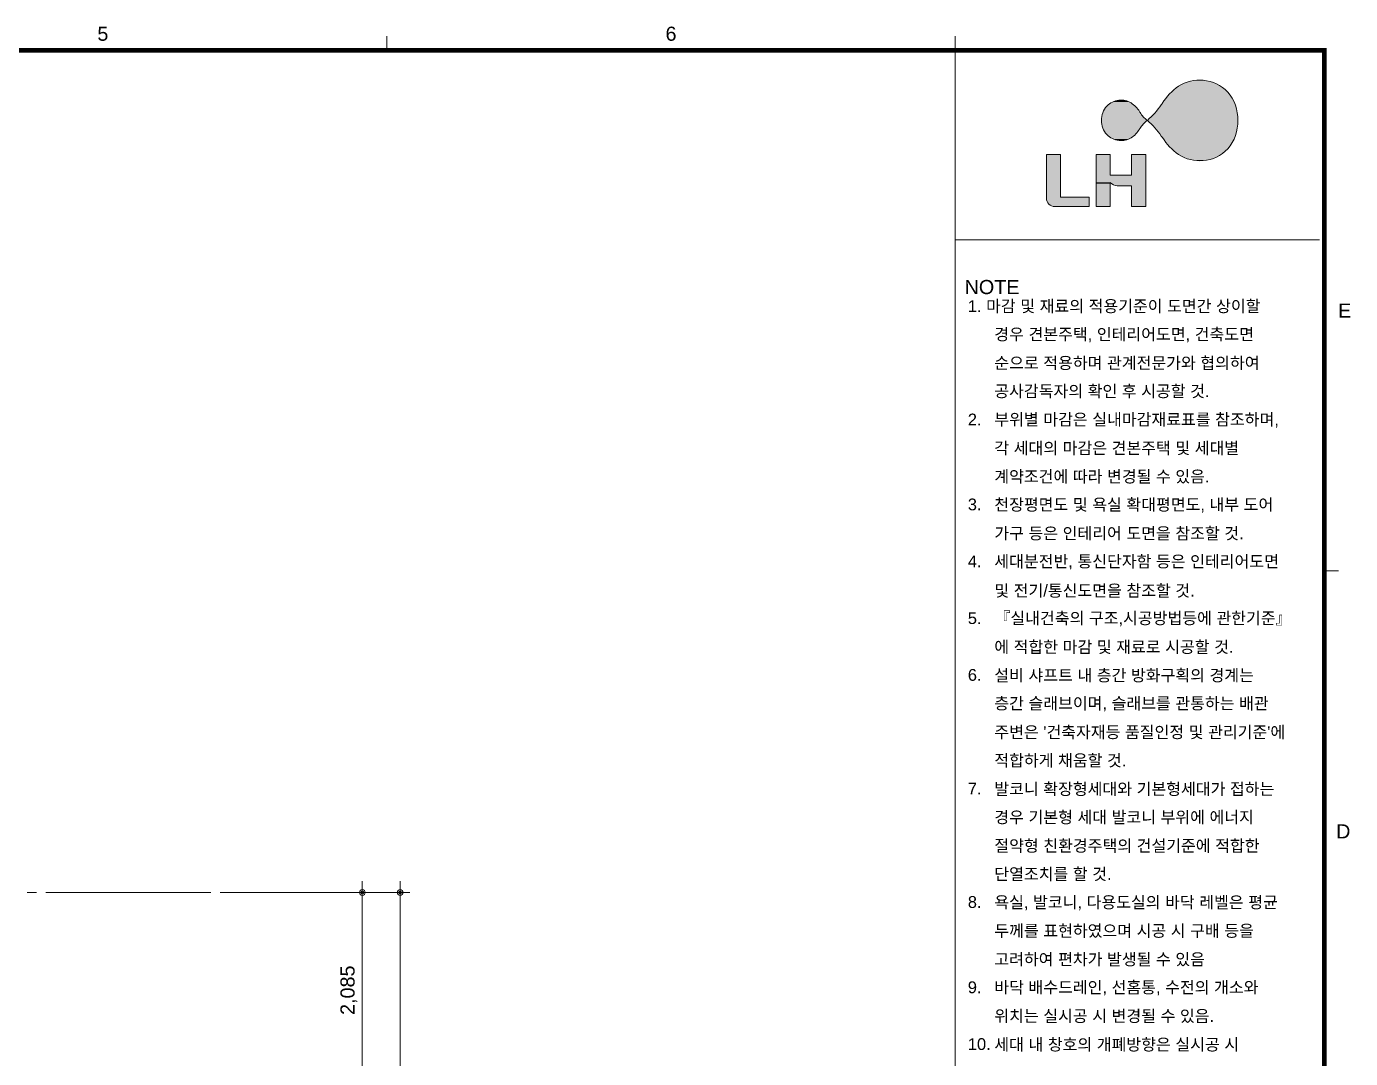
# Model space of a CAD drawing. Header units: millimetres. Extents: x 906 to 41302, y 848 to 28850.
# Drawn here: x 27318 to 41300, y 17947 to 28850 of the extents above; entities that cross this region are included whole.
import ezdxf

# ---------------------------------------------------------------- set-up
doc = ezdxf.new("R2010")
doc.units = ezdxf.units.MM
for name, color, linetype in [('PDF_0', 7, 'Continuous'), ('PDF_A-ST-AXIS-CEN', 7, 'Continuous'), ('PDF_A-ST-AXIS-DIM', 7, 'Continuous'), ('PDF_X-FORM(동탄)$G-BORD-FORM', 7, 'Continuous'), ('PDF_X-단위세대$및$주동평면도$A-ST-AXIS-CEN', 7, 'Continuous'), ('PDF_문자', 7, 'Continuous')]:
    doc.layers.add(name, color=color, linetype=linetype)
doc.styles.add('PDF Arial', font='arial.ttf')

msp = doc.modelspace()

# ---------------------------------------------------------------- linework, layer by layer
at = {"layer": 'PDF_0', "lineweight": 13}
for points in [[(30864, 19581), (30864, 19822)], [(31264, 19581), (31264, 19822)]]:
    msp.add_lwpolyline(points, dxfattribs=at)
for centre, radius in [((30865, 19701), 30.2), ((30865, 19701), 15.3), ((31265, 19701), 30.2), ((31265, 19701), 15.3)]:
    msp.add_circle(centre, radius, dxfattribs=at)
at = {"layer": 'PDF_A-ST-AXIS-CEN', "lineweight": 5}
msp.add_lwpolyline([(27764, 19701), (29264, 19701)], dxfattribs=at)
at = {"layer": 'PDF_A-ST-AXIS-DIM', "lineweight": 13}
for points in [[(30965, 19701), (29365, 19701), (31365, 19701)], [(30864, 17676), (30864, 19642)], [(31264, 19642), (31264, 10557)]]:
    msp.add_lwpolyline(points, dxfattribs=at)
at = {"layer": 'PDF_X-FORM(동탄)$G-BORD-FORM', "lineweight": 13}
for points in [[(31125, 28598), (31125, 28749)], [(37124, 28749), (37124, 949)], [(40974, 26598), (37124, 26598)], [(41024, 23098), (41174, 23098)]]:
    msp.add_lwpolyline(points, dxfattribs=at)
at = {"layer": 'PDF_X-FORM(동탄)$G-BORD-FORM', "lineweight": 0, "const_width": 49.7}
msp.add_lwpolyline([(1124, 1099), (41025, 1099), (41025, 28599), (1124, 28599)], close=True, dxfattribs=at)
at = {"layer": 'PDF_X-FORM(동탄)$G-BORD-FORM', "lineweight": 13}
for points in [[(39302, 28024, 0.00614), (39313, 28038, -0.103863), (39485, 28219, -0.164713), (39744, 28282, -0.188538), (40004, 28158, -0.195197), (40109, 27858, -0.195197), (40004, 27557, -0.188538), (39744, 27434, -0.164713), (39485, 27497, -0.103863), (39314, 27678, 0.00614), (39302, 27692, 0.067308), (39155, 27858, 0.067308)], [(39152, 27858, 0.071939), (39078, 27775, 0.064481), (39071, 27766, -0.11716), (38984, 27674, -0.173707), (38856, 27646, -0.175535), (38726, 27708, -0.204267), (38672, 27858, -0.204267), (38727, 28009, -0.175535), (38855, 28071, -0.173707), (38983, 28042, -0.11716), (39072, 27951, 0.064481), (39078, 27941, 0.071939)], [(38179, 26947), (38539, 26947), (38539, 27047), (38239, 27047), (38239, 27498), (38089, 27498), (38089, 27037, 0.414208)], [(38836, 27167), (38989, 27167), (38989, 26947), (39139, 26947), (39139, 27498), (38989, 27498), (38989, 27278), (38764, 27278), (38764, 27498), (38614, 27498), (38614, 26947), (38764, 26947), (38764, 27202, 0.232377)]]:
    msp.add_lwpolyline(points, format="xyb", close=True, dxfattribs=at)
at = {"layer": 'PDF_X-FORM(동탄)$G-BORD-FORM', "transparency": 33554559}
for points in [[(39531, 28245), (39896, 28238), (39518, 28238)], [(39553, 28254), (39885, 28245), (39531, 28245)], [(39885, 28245), (39531, 28245), (39896, 28238)], [(39566, 28259), (39861, 28254), (39553, 28254)], [(39861, 28254), (39553, 28254), (39885, 28245)], [(39590, 28267), (39851, 28259), (39566, 28259)], [(39851, 28259), (39566, 28259), (39861, 28254)], [(39602, 28270), (39825, 28267), (39590, 28267)], [(39825, 28267), (39590, 28267), (39851, 28259)], [(39627, 28277), (39816, 28270), (39602, 28270)], [(39816, 28270), (39602, 28270), (39825, 28267)], [(39638, 28278), (39787, 28277), (39627, 28277)], [(39787, 28277), (39627, 28277), (39816, 28270)], [(39665, 28282), (39780, 28278), (39638, 28278)], [(39780, 28278), (39638, 28278), (39787, 28277)], [(39673, 28282), (39746, 28282), (39665, 28282)], [(39746, 28282), (39665, 28282), (39780, 28278)], [(39704, 28284), (39743, 28282), (39673, 28282)], [(39743, 28282), (39673, 28282), (39746, 28282)], [(39372, 28119), (40052, 28091), (39351, 28091)], [(39378, 28126), (40034, 28119), (39372, 28119)], [(40034, 28119), (39372, 28119), (40052, 28091)], [(39407, 28155), (40029, 28126), (39378, 28126)], [(40029, 28126), (39378, 28126), (40034, 28119)], [(39409, 28158), (40005, 28155), (39407, 28155)], [(40005, 28155), (39407, 28155), (40029, 28126)], [(39438, 28183), (40004, 28158), (39409, 28158)], [(40004, 28158), (39409, 28158), (40005, 28155)], [(39444, 28189), (39978, 28183), (39438, 28183)], [(39978, 28183), (39438, 28183), (40004, 28158)], [(39467, 28207), (39970, 28189), (39444, 28189)], [(39970, 28189), (39444, 28189), (39978, 28183)], [(39484, 28219), (39948, 28207), (39467, 28207)], [(39948, 28207), (39467, 28207), (39970, 28189)], [(39497, 28227), (39929, 28219), (39484, 28219)], [(39929, 28219), (39484, 28219), (39948, 28207)], [(39518, 28238), (39917, 28227), (39497, 28227)], [(39917, 28227), (39497, 28227), (39929, 28219)], [(39896, 28238), (39518, 28238), (39917, 28227)], [(38703, 27977), (39062, 27963), (38695, 27963)], [(38709, 27987), (39053, 27977), (38703, 27977)], [(39053, 27977), (38703, 27977), (39062, 27963)], [(38720, 28000), (39045, 27987), (38709, 27987)], [(39045, 27987), (38709, 27987), (39053, 27977)], [(38727, 28008), (39032, 28000), (38720, 28000)], [(39032, 28000), (38720, 28000), (39045, 27987)], [(38742, 28023), (39025, 28008), (38727, 28008)], [(39025, 28008), (38727, 28008), (39032, 28000)], [(38748, 28027), (39009, 28023), (38742, 28023)], [(39009, 28023), (38742, 28023), (39025, 28008)], [(38768, 28041), (39002, 28027), (38748, 28027)], [(39002, 28027), (38748, 28027), (39009, 28023)], [(38772, 28044), (38983, 28041), (38768, 28041)], [(38983, 28041), (38768, 28041), (39002, 28027)], [(38793, 28053), (38978, 28044), (38772, 28044)], [(38978, 28044), (38772, 28044), (38983, 28041)], [(38799, 28056), (38959, 28053), (38793, 28053)], [(38959, 28053), (38793, 28053), (38978, 28044)], [(38820, 28063), (38953, 28056), (38799, 28056)], [(38953, 28056), (38799, 28056), (38959, 28053)], [(38826, 28065), (38934, 28063), (38820, 28063)], [(38934, 28063), (38820, 28063), (38953, 28056)], [(38849, 28069), (38926, 28065), (38826, 28065)], [(38926, 28065), (38826, 28065), (38934, 28063)], [(38855, 28070), (38909, 28069), (38849, 28069)], [(38909, 28069), (38849, 28069), (38926, 28065)], [(38882, 28071), (38897, 28070), (38855, 28070)], [(38897, 28070), (38855, 28070), (38909, 28069)], [(39269, 27978), (40105, 27939), (39237, 27939)], [(39271, 27979), (40097, 27978), (39269, 27978)], [(40097, 27978), (39269, 27978), (40105, 27939)], [(39299, 28018), (40097, 27979), (39271, 27979)], [(40097, 27979), (39271, 27979), (40097, 27978)], [(39302, 28024), (40085, 28018), (39299, 28018)], [(40085, 28018), (39299, 28018), (40097, 27979)], [(39313, 28037), (40083, 28024), (39302, 28024)], [(40083, 28024), (39302, 28024), (40085, 28018)], [(39326, 28055), (40077, 28037), (39313, 28037)], [(40077, 28037), (39313, 28037), (40083, 28024)], [(39341, 28080), (40070, 28055), (39326, 28055)], [(40070, 28055), (39326, 28055), (40077, 28037)], [(39351, 28091), (40058, 28080), (39341, 28080)], [(40058, 28080), (39341, 28080), (40070, 28055)], [(40052, 28091), (39351, 28091), (40058, 28080)], [(38677, 27911), (39121, 27885), (38673, 27885)], [(39121, 27885), (38673, 27885), (39123, 27883)], [(38673, 27885), (39123, 27883), (38673, 27883)], [(39123, 27883), (38673, 27883), (39151, 27857)], [(38673, 27883), (39151, 27857), (38673, 27857)], [(39151, 27857), (38673, 27857), (39123, 27832)], [(38673, 27857), (39123, 27832), (38673, 27832)], [(39123, 27832), (38673, 27832), (39121, 27830)], [(38673, 27832), (39121, 27830), (38673, 27830)], [(39121, 27830), (38673, 27830), (39099, 27805)], [(38673, 27830), (39099, 27805), (38677, 27805)], [(38684, 27938), (39098, 27911), (38677, 27911)], [(39099, 27911), (39099, 27911), (38677, 27911)], [(39099, 27911), (38677, 27911), (39098, 27911)], [(39099, 27911), (38677, 27911), (39121, 27885)], [(38685, 27941), (39079, 27938), (38684, 27938)], [(39079, 27938), (38684, 27938), (39098, 27911)], [(38687, 27945), (39077, 27941), (38685, 27941)], [(39077, 27941), (38685, 27941), (39079, 27938)], [(38690, 27951), (39074, 27945), (38687, 27945)], [(39074, 27945), (38687, 27945), (39077, 27941)], [(38695, 27963), (39071, 27951), (38690, 27951)], [(39071, 27951), (38690, 27951), (39074, 27945)], [(39062, 27963), (38695, 27963), (39071, 27951)], [(39195, 27896), (40109, 27857), (39154, 27857)], [(40109, 27857), (39154, 27857), (40109, 27820)], [(39154, 27857), (40109, 27820), (39195, 27820)], [(39199, 27899), (40109, 27896), (39195, 27896)], [(40109, 27896), (39195, 27896), (40109, 27857)], [(39233, 27936), (40109, 27899), (39199, 27899)], [(40109, 27899), (39199, 27899), (40109, 27896)], [(39237, 27939), (40105, 27936), (39233, 27936)], [(40105, 27936), (39233, 27936), (40109, 27899)], [(40105, 27939), (39237, 27939), (40105, 27936)], [(39099, 27805), (38677, 27805), (39098, 27803)], [(38677, 27805), (39098, 27803), (38677, 27803)], [(39098, 27803), (38677, 27803), (39079, 27777)], [(38677, 27803), (39079, 27777), (38684, 27777)], [(39079, 27777), (38684, 27777), (39077, 27774)], [(38684, 27777), (39077, 27774), (38685, 27774)], [(39077, 27774), (38685, 27774), (39074, 27770)], [(38685, 27774), (39074, 27770), (38687, 27770)], [(39074, 27770), (38687, 27770), (39071, 27764)], [(38687, 27770), (39071, 27764), (38690, 27764)], [(39071, 27764), (38690, 27764), (39062, 27752)], [(38690, 27764), (39062, 27752), (38695, 27752)], [(39062, 27752), (38695, 27752), (39053, 27739)], [(38695, 27752), (39053, 27739), (38703, 27739)], [(39053, 27739), (38703, 27739), (39045, 27728)], [(38703, 27739), (39045, 27728), (38709, 27728)], [(39045, 27728), (38709, 27728), (39032, 27715)], [(38709, 27728), (39032, 27715), (38720, 27715)], [(39032, 27715), (38720, 27715), (39025, 27707)], [(38720, 27715), (39025, 27707), (38727, 27707)], [(39025, 27707), (38727, 27707), (39009, 27693)], [(38727, 27707), (39009, 27693), (38742, 27693)], [(39009, 27693), (38742, 27693), (39002, 27688)], [(38742, 27693), (39002, 27688), (38748, 27688)], [(39002, 27688), (38748, 27688), (38983, 27674)], [(38748, 27688), (38983, 27674), (38768, 27674)], [(40109, 27820), (39195, 27820), (40109, 27817)], [(39195, 27820), (40109, 27817), (39199, 27817)], [(40109, 27817), (39199, 27817), (40105, 27780)], [(39199, 27817), (40105, 27780), (39233, 27780)], [(40105, 27780), (39233, 27780), (40105, 27776)], [(39233, 27780), (40105, 27776), (39237, 27776)], [(40105, 27776), (39237, 27776), (40097, 27737)], [(39237, 27776), (40097, 27737), (39269, 27737)], [(40097, 27737), (39269, 27737), (39271, 27737)], [(39269, 27737), (40097, 27737), (40097, 27737)], [(40097, 27737), (39271, 27737), (40085, 27698)], [(39271, 27737), (40085, 27698), (39299, 27698)], [(40085, 27698), (39299, 27698), (40083, 27692)], [(39299, 27698), (40083, 27692), (39302, 27692)], [(40083, 27692), (39302, 27692), (40077, 27678)], [(39302, 27692), (40077, 27678), (39313, 27678)], [(38983, 27674), (38768, 27674), (38978, 27672)], [(38768, 27674), (38978, 27672), (38772, 27672)], [(38978, 27672), (38772, 27672), (38959, 27662)], [(38772, 27672), (38959, 27662), (38793, 27662)], [(38959, 27662), (38793, 27662), (38953, 27660)], [(38793, 27662), (38953, 27660), (38799, 27660)], [(38953, 27660), (38799, 27660), (38934, 27652)], [(38799, 27660), (38934, 27652), (38820, 27652)], [(38934, 27652), (38820, 27652), (38926, 27650)], [(38820, 27652), (38926, 27650), (38826, 27650)], [(38926, 27650), (38826, 27650), (38909, 27647)], [(38826, 27650), (38909, 27647), (38849, 27647)], [(38849, 27647), (38855, 27646), (38897, 27646)], [(38849, 27647), (38909, 27647), (38897, 27646)], [(38855, 27646), (38897, 27646), (38882, 27644)], [(40077, 27678), (39313, 27678), (40070, 27660)], [(39313, 27678), (40070, 27660), (39326, 27660)], [(40070, 27660), (39326, 27660), (40058, 27636)], [(39326, 27660), (40058, 27636), (39341, 27636)], [(40058, 27636), (39341, 27636), (40052, 27624)], [(39341, 27636), (40052, 27624), (39351, 27624)], [(40052, 27624), (39351, 27624), (40034, 27596)], [(39351, 27624), (40034, 27596), (39372, 27596)], [(40034, 27596), (39372, 27596), (40029, 27590)], [(39372, 27596), (40029, 27590), (39378, 27590)], [(40029, 27590), (39378, 27590), (40005, 27560)], [(39378, 27590), (40005, 27560), (39407, 27560)], [(40005, 27560), (39407, 27560), (40004, 27558)], [(39407, 27560), (40004, 27558), (39409, 27558)], [(40004, 27558), (39409, 27558), (39978, 27532)], [(39409, 27558), (39978, 27532), (39438, 27532)], [(38239, 27498), (38089, 27498), (38239, 27047)], [(38089, 27498), (38239, 27047), (38089, 27047)], [(38764, 27498), (38614, 27498), (38764, 27278)], [(38614, 27498), (38764, 27278), (38614, 27278)], [(39139, 27498), (38989, 27498), (39139, 27278)], [(38989, 27498), (39139, 27278), (38989, 27278)], [(39978, 27532), (39438, 27532), (39970, 27526)], [(39438, 27532), (39970, 27526), (39444, 27526)], [(39970, 27526), (39444, 27526), (39948, 27508)], [(39444, 27526), (39948, 27508), (39467, 27508)], [(39948, 27508), (39467, 27508), (39929, 27496)], [(39467, 27508), (39929, 27496), (39484, 27496)], [(39929, 27496), (39484, 27496), (39917, 27488)], [(39484, 27496), (39917, 27488), (39497, 27488)], [(39917, 27488), (39497, 27488), (39896, 27476)], [(39497, 27488), (39896, 27476), (39518, 27476)], [(39896, 27476), (39518, 27476), (39885, 27471)], [(39518, 27476), (39885, 27471), (39531, 27471)], [(39885, 27471), (39531, 27471), (39861, 27461)], [(39531, 27471), (39861, 27461), (39553, 27461)], [(39861, 27461), (39553, 27461), (39851, 27456)], [(39553, 27461), (39851, 27456), (39566, 27456)], [(39851, 27456), (39566, 27456), (39825, 27448)], [(39566, 27456), (39825, 27448), (39590, 27448)], [(39825, 27448), (39590, 27448), (39816, 27446)], [(39590, 27448), (39816, 27446), (39602, 27446)], [(39816, 27446), (39602, 27446), (39787, 27439)], [(39602, 27446), (39787, 27439), (39627, 27439)], [(39787, 27439), (39627, 27439), (39780, 27437)], [(39627, 27439), (39780, 27437), (39638, 27437)], [(39780, 27437), (39638, 27437), (39746, 27433)], [(39638, 27437), (39746, 27433), (39665, 27433)], [(39665, 27433), (39673, 27433), (39743, 27433)], [(39665, 27433), (39746, 27433), (39743, 27433)], [(39673, 27433), (39743, 27433), (39704, 27431)], [(39139, 27278), (38614, 27278), (39139, 27202)], [(38614, 27278), (39139, 27202), (38614, 27202)], [(38764, 27202), (38614, 27202), (38764, 27190)], [(38614, 27202), (38764, 27190), (38614, 27190)], [(38764, 27190), (38614, 27190), (38764, 26947)], [(38614, 27190), (38764, 26947), (38614, 26947)], [(39139, 27202), (38764, 27202), (39139, 27190)], [(38764, 27202), (39139, 27190), (38775, 27190)], [(39139, 27190), (38775, 27190), (39139, 27180)], [(38775, 27190), (39139, 27180), (38788, 27180)], [(39139, 27180), (38788, 27180), (39139, 27173)], [(38788, 27180), (39139, 27173), (38803, 27173)], [(39139, 27173), (38803, 27173), (39139, 27168)], [(38803, 27173), (39139, 27168), (38819, 27168)], [(39139, 27168), (38819, 27168), (39139, 27167)], [(38819, 27168), (39139, 27167), (38836, 27167)], [(39139, 27167), (38989, 27167), (39139, 26947)], [(38989, 27167), (39139, 26947), (38989, 26947)], [(38539, 27047), (38089, 27047), (38539, 27037)], [(38089, 27047), (38539, 27037), (38089, 27037)], [(38539, 27037), (38089, 27037), (38539, 27019)], [(38089, 27037), (38539, 27019), (38090, 27019)], [(38539, 27019), (38090, 27019), (38539, 27002)], [(38090, 27019), (38539, 27002), (38096, 27002)], [(38539, 27002), (38096, 27002), (38539, 26988)], [(38096, 27002), (38539, 26988), (38104, 26988)], [(38539, 26988), (38104, 26988), (38539, 26974)], [(38104, 26988), (38539, 26974), (38116, 26974)], [(38539, 26974), (38116, 26974), (38539, 26962)], [(38116, 26974), (38539, 26962), (38129, 26962)], [(38539, 26962), (38129, 26962), (38539, 26954)], [(38129, 26962), (38539, 26954), (38144, 26954)], [(38539, 26954), (38144, 26954), (38539, 26948)], [(38144, 26954), (38539, 26948), (38161, 26948)], [(38539, 26948), (38161, 26948), (38539, 26947)], [(38161, 26948), (38539, 26947), (38179, 26947)]]:
    msp.add_solid(points, dxfattribs=at)
at = {"layer": 'PDF_X-단위세대$및$주동평면도$A-ST-AXIS-CEN', "lineweight": 5}
for points in [[(27324, 19701), (27425, 19701)], [(27524, 19701), (27764, 19701)]]:
    msp.add_lwpolyline(points, dxfattribs=at)

# ---------------------------------------------------------------- texts
at = {"layer": 'PDF_문자', "attachment_point": 7, "style": 'PDF Arial'}
for s, insert, char_height in [('5', (28067, 28697), 149), ('6', (34067, 28697), 149), ('NOTE', (37225, 26021), 149.4), ('1. 마감 및 재료의 적용기준이 도면간 상이할', (37259, 25820), 124.49), ('E', (41170, 25774), 149), ('경우 견본주택, 인테리어도면, 건축도면', (37539, 25513), 124.49), ('순으로 적용하며 관계전문가와 협의하여', (37539, 25220), 124.49), ('공사감독자의 확인 후 시공할 것.', (37539, 24921), 124.49), ('2.', (37259, 24636), 124.5), ('부위별 마감은 실내마감재료표를 참조하며,', (37539, 24613), 124.49), ('각 세대의 마감은 견본주택 및 세대별', (37539, 24321), 124.49), ('계약조건에 따라 변경될 수 있음.', (37539, 24020), 124.49), ('3.', (37259, 23737), 124.5), ('천장평면도 및 욕실 확대평면도, 내부 도어', (37539, 23714), 124.49), ('가구 등은 인테리어 도면을 참조할 것.', (37539, 23420), 124.49), ('4.', (37259, 23137), 124.5), ('세대분전반, 통신단자함 등은 인테리어도면', (37539, 23114), 124.49), ('및 전기/통신도면을 참조할 것.', (37539, 22815), 124.49), ('5.', (37259, 22536), 124.5), ('『실내건축의 구조,시공방법등에 관한기준』', (37539, 22514), 124.49), ('에 적합한 마감 및 재료로 시공할 것.', (37539, 22220), 124.49), ('6.', (37259, 21936), 124.5), ('설비 샤프트 내 층간 방화구획의 경계는', (37539, 21920), 124.49), ('층간 슬래브이며, 슬래브를 관통하는 배관', (37539, 21614), 124.49), ("주변은 '건축자재등 품질인정 및 관리기준'에", (37539, 21320), 124.49), ('적합하게 채움할 것.', (37539, 21021), 124.49), ('7.', (37259, 20737), 124.5), ('발코니 확장형세대와 기본형세대가 접하는', (37539, 20720), 124.49), ('경우 기본형 세대 발코니 부위에 에너지', (37539, 20421), 124.49), ('D', (41149, 20273), 149), ('절약형 친환경주택의 건설기준에 적합한', (37539, 20120), 124.49), ('단열조치를 할 것.', (37539, 19821), 124.5), ('8.', (37259, 19537), 124.5), ('욕실, 발코니, 다용도실의 바닥 레벨은 평균', (37539, 19513), 124.49), ('두께를 표현하였으며 시공 시 구배 등을', (37539, 19221), 124.49), ('고려하여 편차가 발생될 수 있음', (37539, 18920), 124.49), ('9.', (37259, 18636), 124.5), ('바닥 배수드레인, 선홈통, 수전의 개소와', (37539, 18614), 124.49), ('위치는 실시공 시 변경될 수 있음.', (37539, 18321), 124.49), ('10.', (37259, 18036), 124.5), ('세대 내 창호의 개폐방향은 실시공 시', (37539, 18020), 124.49)]:
    msp.add_mtext(s, dxfattribs=dict(at, insert=insert, char_height=char_height))
at = {"layer": 'PDF_문자', "insert": (30811, 18408), "char_height": 149.4, "attachment_point": 7, "rotation": 90, "style": 'PDF Arial'}
msp.add_mtext('2,085', dxfattribs=at)

doc.saveas('drawing.dxf')
